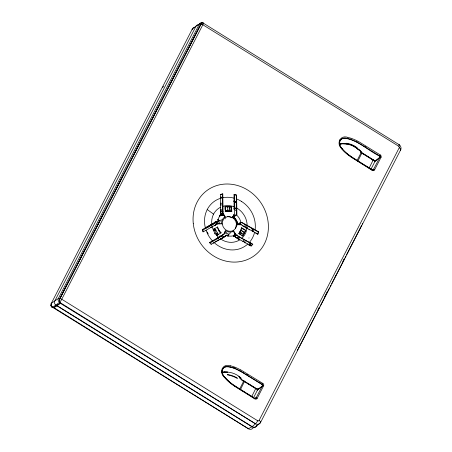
<?xml version="1.0" encoding="UTF-8"?>
<svg xmlns="http://www.w3.org/2000/svg" width="452" height="452" viewBox="0 0 452 452"><rect width="100%" height="100%" fill="white"/><g stroke="black" fill="none" stroke-linecap="round" stroke-linejoin="round"><path stroke-width="0.68" d="M216.971 221.271C211.124 224.554 215.598 223.678 217.734 221.299A12.588 11.357 55.2 0 1 221.31 214.344L220.847 213.57L220.508 207.236L220.57 194.394L222.791 193.914L223.068 213.095L225.209 216.689A8.407 7.582 55.2 0 0 221.57 223.763L221.31 223.972M236.888 214.242C234.3 215.344 231.045 219.361 236.509 214.977L236.888 214.242L236.611 195.072L234.322 194.394L234.029 194.597L234.091 209.547M232.757 217.073L234.605 213.581L234.322 194.394M222.791 193.914L222.503 194.111L222.412 206.468L222.734 212.412L220.74 213.796M236.611 195.072L236.323 195.27L236.255 208.027L236.565 214.508M222.576 237.718L222.214 238.379M234.159 218.565A12.679 11.436 55.2 0 0 233 217.412L233.351 216.74A13.39 12.08 55.2 0 1 238.108 224.74L237.938 224.853M258.521 231.78L257.713 234.266L258.521 231.78L241.696 222.299L240.859 222.265C234.916 225.565 239.656 224.661 241.622 222.299M255.787 398.591A0.661 0.525 10.1 0 1 255.872 398.415L256.137 397.771M373.318 169.828L373.555 169.302M219.536 222.678L220.118 221.418M362.487 223.525L362.272 224M350.396 156.658L372.307 170.415A1.808 1.633 55.2 0 0 374.589 169.867L381.019 157.369A1.808 1.633 55.2 0 0 380.262 154.94L360.131 142.51A61.331 55.319 55.2 0 0 355.6 140.097L352.645 138.837A29.815 26.894 55.2 0 0 348.147 137.498C340.203 134.334 335.842 143.764 341.848 148.861M372.013 170.195L372.205 170.008A0.904 0.819 55.2 0 0 373.346 169.732L379.934 157.126A0.904 0.819 55.2 0 0 379.556 155.906L359.453 143.499A60.376 54.466 55.2 0 0 354.989 141.12L352.102 139.883A28.922 26.092 55.2 0 0 347.741 138.583C340.237 135.583 336.7 144.403 342.435 148.911M230.305 365.894C222.152 362.911 218.728 372.86 224.712 377.691A29.815 26.894 55.2 0 0 228.074 381.228L230.582 383.352A61.331 55.319 55.2 0 0 234.808 386.37L234.837 386.398M230.317 367.069C222.825 363.979 219.339 372.832 225.017 377.386A28.922 26.092 55.2 0 0 228.277 380.816L230.735 382.895M361.47 225.633L361.679 225.209M235 386.505L254.888 398.89L255.052 398.348L254.753 398.506M379.454 155.499L379.301 156.047L380.262 154.934M372.307 170.415L372.459 169.867L363.335 164.505M361.261 226.051L356.888 234.639M162.788 87.439L163.415 86.219M51.291 304.947L51.031 305.45A2.865 2.209 -32.2 0 0 52.46 307.224L53.844 307.58L60.127 303.219L60.427 302.637M54.296 307.128L53.991 307.71L52.692 307.377L248.38 428.733A3.983 3.616 61.6 0 0 253.21 427.824M203.502 23.741L203.061 23.092A2.865 1.452 -77.1 0 0 201.564 23.029A2.859 1.446 -77.1 0 0 200.897 23.922L59.834 298.427A2.865 1.452 -77.1 0 0 59.579 302.286L60.127 303.219M59.398 299.636L201.547 23.046M57.155 305.072L56.856 305.654L55.873 305.043A2.865 2.588 55.2 0 1 54.686 301.207L196.049 26.143L199.422 23.984A2.87 2.627 57.4 0 1 203.061 23.092L202.852 23.227M256.527 425.829L256.979 425.586A3.983 3.593 55.2 0 1 251.979 426.79L248.38 428.733L53.991 307.71L56.941 305.823L57.24 305.241M258.629 424.196L257.177 425.451A3.983 3.593 55.2 0 1 252.176 426.648L57.138 305.688L57.438 305.106M57.619 304.755L57.799 304.405M60.698 302.603L60.336 303.303L57.138 305.688M223 234.814L220.327 236.673L224 234.204L225.757 230.78A8.407 7.582 55.2 0 0 233.825 231.113L235.967 234.701L241.792 238.317L252.798 244.182L250.996 246.052L252.798 244.182M237.509 238.26L238.583 236.164M237.673 238.294L238.633 236.43M245.758 230.283L242.605 236.068L245.758 230.283L241.684 227.757L241.402 227.955A13.396 12.08 55.2 0 1 241.148 229.006M239.554 389.2L243.73 381.081A0.684 0.463 -39.9 0 0 243.487 380.448A2.503 0.972 27.2 0 0 244.543 381.324L255.719 388.358A2.729 1.062 27.2 0 0 258.776 389.189M356.978 160.726L361.148 152.607A0.684 0.463 -39.9 0 0 360.905 151.974A2.503 0.972 27.1 0 0 361.962 152.849L373.143 159.884A2.729 1.062 27.2 0 0 376.279 160.686M240.323 389.833L244.56 381.307M357.741 161.358L361.984 152.832M251.578 396.816L255.888 388.302L247.357 383.064M369.001 168.342L373.279 159.805A2.492 0.966 27.2 0 0 376.194 160.505A0.684 0.616 55.2 0 0 375.341 160.714A1.808 0.706 27.2 0 1 373.177 160.217L361.916 153.239A1.819 0.706 27.1 0 1 361.148 152.607M253.425 397.941L257.922 389.189L262.03 386.33A0.684 0.627 71.3 0 0 262.296 385.895A0.915 0.35 29 0 1 262.352 385.709A0.904 0.819 55.2 0 0 261.974 384.494L242.803 372.634L236.938 369.493A34.493 31.115 55.2 0 0 231.916 367.589L230.028 367.154A24.555 22.148 55.2 0 0 229.543 367.064L228.215 366.877A10.882 9.82 55.2 0 0 225.119 366.984M370.843 169.466L375.341 160.714L379.736 157.302M255.962 398.144L256.25 397.585L254.979 398.466M262.03 386.33L262.318 385.776M373.38 169.669L373.668 169.11L372.166 170.155M254.888 398.89A1.808 1.633 55.2 0 0 257.171 398.342L263.595 385.844A1.808 1.633 55.2 0 0 262.838 383.415L240.797 369.911M252.176 426.648L255.493 423.79A2.87 0.537 -58.2 0 0 257.685 420.761A1.113 1 55.2 0 0 259.081 420.422L399.212 147.759A1.113 1 55.2 0 0 398.754 146.267A2.87 0.537 -58.2 0 0 398.98 144.6L203.168 23.052A2.848 1.441 -77.1 0 0 201.095 23.979M335.158 276.46L335.785 275.234M342.859 261.465L344.13 258.99M329.519 287.907L321.248 304.01M336.378 274.562L331.649 283.766M336.616 274.104L344.418 258.923M345.125 257.544L345.837 256.165M346.543 254.781L353.097 242.023M353.272 241.684L353.961 240.34M354.131 240.006L354.475 239.334M354.65 238.995L355.34 237.656M355.509 237.317L355.854 236.65M356.029 236.311L356.713 234.972M53.844 307.58L54.144 306.998M212.084 241.831L217.542 238.69L217.875 238.046M219.593 239.797L220.717 238.989M225.446 236.136L226.073 235.272A12.588 11.357 55.2 0 0 234 235.605L234.464 236.373L239.922 239.763L251.284 245.848M317.982 309.874L319.491 306.942M324.751 296.704L325.378 295.484M325.683 294.89L327.208 291.924M316.044 314.129L306.309 333.067M316.281 313.671L319.592 307.23M320.298 305.846L321.01 304.467M330.231 286.528L330.943 285.144M302.84 339.797L299.026 347.142M303.009 339.458L303.36 338.785M303.535 338.452L303.88 337.78M304.055 337.441L304.224 337.102M304.399 336.768L304.744 336.096M304.919 335.757L305.614 334.412M305.789 334.073L306.134 333.401M262.844 383.409L261.9 384.528L262.036 383.974A1.819 1.638 55.2 0 1 262.838 384.946M298.54 347.605L298.732 347.243M298.563 348.017L298.795 347.582M297.953 349.153L297.653 349.701M262.832 385.923L262.629 386.223M297.427 350.085L297.196 350.464M372.843 160.223L373.143 159.884M244.317 381.516L246.572 382.686M247.148 227.751L245.645 227.729M361.769 153.008L362.583 153.341M235.712 235.334L235.774 235.266A0.91 0.362 35.3 0 0 236.667 235.26M59.404 299.619L201.558 23.075M236.599 211.118A24.289 21.871 55.5 0 0 234.447 209.417L235.266 208.005M222.819 213.423A12.588 11.357 55.2 0 0 222.017 213.83A2.158 0.932 60.1 0 1 223.864 215.107A2.158 0.932 60.1 0 1 224.265 217.508L225.209 216.689M226.938 235.831A8.407 7.582 55.2 0 0 227.373 235.594L228.311 234.774A8.272 7.458 55.2 0 0 230.418 232.786M340.04 140.623L340.068 140.6A0.91 0.356 27.2 0 0 339.672 139.973L339.605 139.928M216.644 233.752L217.638 233.017A13.374 12.063 55.2 0 1 215.858 230.034L214.7 230.627L215.146 230.514M258.838 424.021L260.493 422.592L400.625 149.923A3.983 3.667 52.8 0 0 398.98 144.6M222.621 369.098L222.65 369.075A0.91 0.356 27.2 0 0 222.254 368.448L222.186 368.403M214.22 223.74L211.276 225.785L210.434 225.751L213.468 223.7L214.214 223.717A12.679 11.436 55.2 0 1 214.384 222.712M237.905 224.316L237.916 224.311A12.679 11.436 55.2 0 0 233.571 217.011L233.565 217.022M238.102 224.712L237.159 224.836M400.246 150.211L400.625 149.923A2.87 1.119 27.2 0 0 399.212 147.759M262.375 386.488L261.437 387.138M55.975 304.964L59.579 302.286A2.87 2.537 54.9 0 1 58.359 298.478L199.422 23.984A2.87 1.119 27.2 0 1 202.835 24.758L398.754 146.267M225.039 209.445L225.175 206.587L231.543 206.852L231.797 211.513L231.514 211.711L231.26 207.05L231.543 206.852M225.152 211.508L225.435 211.31A13.396 12.085 55.2 0 1 231.803 211.508M219.836 215.367L223.068 213.095M202.276 229.627C202.739 229.463 203.389 231.514 203.067 231.955M214.344 225.825L216.672 224.209M214.96 225.48L214.536 225.757M215.197 225.316L216.265 224.576M216.497 224.412L217.666 223.599L221.57 223.763M214.225 230.531L213.525 229.356L213.807 229.158L217.305 235.012L217.016 235.209L216.322 234.04M217.576 226.989L217.293 227.186A13.396 12.08 55.2 0 0 220.836 233.012L221.118 232.814A13.396 12.085 55.2 0 1 217.576 226.989L213.525 229.356M232.673 217.209L233.339 216.751M209.395 242.554C209.909 242.425 211.355 243.956 211.09 244.357M219.678 236.091A12.588 11.357 55.2 0 0 220.486 236.645L217.113 238.905A13.396 12.085 55.2 0 1 216.355 238.351M217.542 238.69L220.339 236.667A13.419 12.108 55.2 0 1 219.678 236.187M241.334 222.497L241.696 222.299M240.78 224.853L241.17 224.582L246.995 228.192L258.002 234.063M220.904 238.865L222.57 237.707M226.073 235.272L222.768 237.978L223.118 237.752M223.452 237.52L223.949 237.176M224.113 237.063L225.729 235.938M233.853 236.17L235.967 234.701M233.966 236.616L234.418 236.3M234.464 236.373L234.136 236.498M238.583 233.571L238.871 233.379A13.396 12.085 55.2 0 0 241.69 227.757M234.616 236.645L236.447 235.373A13.396 12.08 55.2 0 0 237.21 234.837M379.714 157.42A0.91 0.356 27.2 0 1 379.77 157.234L379.934 157.126A0.91 0.356 27.2 0 1 381.019 157.369M376.403 160.364L377.657 159.494M378.544 158.878L379.008 158.556M243.73 381.081A1.819 0.706 27.1 0 0 244.498 381.714L255.753 388.692A1.808 0.706 27.2 0 0 257.917 389.183A0.684 0.616 55.2 0 1 258.781 388.98L259.222 388.675M259.442 388.522L260.55 387.748M254.787 398.478A0.904 0.819 55.2 0 0 255.928 398.206L262.51 385.601A0.904 0.819 55.2 0 0 262.137 384.386L240.142 370.911M262.38 385.692L262.505 385.607A0.91 0.356 27.2 0 1 263.595 385.844M55.777 305.106L52.46 307.224A2.87 2.633 55.6 0 1 51.302 303.365L192.377 28.877L196.049 26.143A2.865 2.588 55.2 0 1 198.106 24.849M222.147 372.99L224.915 372.318A13.724 13.656 -36.6 0 1 225.441 372.318L227.695 372.437M255.804 388.302L255.821 388.291A2.492 0.966 27.2 0 0 258.77 388.98M373.222 159.827L362.668 153.284M225.056 231.215L224.853 231.339A2.158 0.401 -58.2 0 1 224.554 232.763A2.158 0.401 -58.2 0 1 222.949 234.933M225.35 231.034L225.757 230.78M236.181 225.079L236.125 225.113A8.272 7.458 55.2 0 1 235.435 228.678M237.012 224.576L241.17 224.582M237.345 224.706L237.362 224.7A12.679 11.436 55.2 0 0 236.707 222.644M209.847 243.136L212.316 241.667M202.53 230.322L205.541 228.537A19.046 17.182 55.2 0 1 205.462 227.514M207.101 227.638L210.796 225.559A13.396 12.085 55.2 0 1 210.943 224.559M212.468 226.627L217.666 223.599M217.016 235.209L221.118 232.814M202.434 230.232L202.259 229.639L203.423 228.944L216.892 221.265L217.734 221.299M205.321 228.701L209.474 226.305M211.869 226.972L212.553 226.548M218.203 237.577L224 234.204M225.695 236.006L211.056 244.379M211.536 224.384L216.683 221.469M205.75 228.418L206.061 228.237M339.678 144.448L342.192 143.849A12.605 12.588 88 0 1 342.616 143.832L346.921 144.211M210.762 227.605L212.214 226.746A18.978 17.119 55.2 0 0 218.542 237.345L209.355 242.583M206.265 227.367L211.429 224.446M203.321 231.78L211.83 226.966M213.271 243.091L220.576 238.955A18.978 17.119 55.2 0 0 239.922 239.763M215.423 225.39A8.407 7.582 55.2 0 1 218.757 221.169L219.836 220.587A8.272 7.458 55.2 0 1 222.028 219.825M235.667 234.944A12.588 11.357 55.2 0 1 234.916 235.435A2.158 0.932 60 0 0 234.599 233.091A2.158 0.932 60 0 0 232.74 231.701L233.825 231.113M222.164 372.521L224.847 371.939A14.21 14.165 71.2 0 1 225.39 371.911M220.282 194.592L222.503 194.111M343.175 138.431L342.249 138.662A5.096 4.599 55.2 0 0 339.87 140.73A5.153 4.644 55.2 0 0 339.554 144.374M341.367 143.595L340.706 143.702A5.825 5.334 3.7 0 0 340.215 143.843A3.22 2.921 0.8 0 0 339.667 144.03L342.119 143.47M228.243 233.605L225.441 233.413M224.74 372.002C229.814 371.849 235.08 373.329 239.159 376.459M342.452 143.51L345.74 143.634M225.921 371.923L227.65 372.036M224.893 206.784L231.26 207.05M220.277 210.926L222.825 211.033M220.31 211.135L223.096 211.253M222.474 213.949L222.87 213.937A13.374 12.063 55.2 0 1 223.113 213.915M225.35 218.745L225.701 218.774M344.695 143.521L342.554 143.453A13.057 12.938 32.9 0 0 342.119 143.487M344.791 143.533L345.407 143.595M345.452 143.668L345.853 143.646M345.803 143.708L346.859 143.787A20.063 16.317 -3.8 0 1 354.097 146.211M345.921 143.725L346.385 143.787M225.61 232.582L226.847 232.74M347.368 138.069L347.848 138.176M234.029 194.597L236.323 195.27M52.669 307.371L52.364 307.281A2.848 2.192 -32.2 0 1 51.302 304.671M350.667 138.973L351.238 139.171M356.718 141.629L357.249 141.911M258.233 231.983L241.413 222.497M248.82 229.526L249.504 229.887M255.662 233.17L257.03 233.899M252.51 244.379L236.447 235.373M248.871 244.922L250.289 245.673M244.634 242.656L245.34 243.035M354.063 146.245L356.634 147.906A20.735 13.566 10 0 1 357.679 148.68L358.244 149.228M354.176 146.73L355.515 147.544M242.995 372.188L243.413 372.442M255.493 423.79L60.336 303.303L59.822 302.428L255.493 423.79A3.983 3.559 49.3 0 0 260.493 422.592A2.87 1.119 27.2 0 0 259.081 420.428M364.498 146.222L365.595 146.9M359.792 162.302L362.747 164.138M241.973 225.446L242.611 225.847M242.933 226.045L243.894 226.638M244.21 226.842L244.532 227.04M245.17 227.435L245.492 227.633M245.815 227.831L246.131 228.034M246.453 228.232L246.769 228.429M241.656 228.113L245.476 230.48M240.707 229.802L244.752 232.661M239.922 231.921L243.854 234.656M239.583 232.085L241.78 233.571M238.871 233.379L242.888 235.871M239.334 234.04L239.837 234.351M241.6 235.447L242.102 235.758M235.351 237.3L235.82 237.588M236.057 237.735L237.232 238.464M237.464 238.611L237.933 238.899M259.081 382.138L260.262 382.872M246.634 374.425L247.12 374.725M247.357 374.872L247.843 375.171M245.798 392.907L240.927 389.884M246.775 393.511L249.51 395.206M250.385 395.754L251.267 396.302M252.148 396.845L253.905 397.935M257.685 420.761L61.766 299.252A2.87 1.119 27.2 0 0 58.353 298.478L51.308 303.371A2.87 1.119 27.2 0 0 51.313 304.343A2.876 2.215 -32.2 0 0 51.031 305.45L51.116 305.546M56.941 305.823L251.979 426.79M359.199 161.935L353.746 158.539M239.374 239.792L238.927 239.52M238.871 388.601L239.95 389.279M238.746 388.528L235.266 386.336M353.611 158.454L352.379 157.663M235.147 386.262L233.853 385.398M235.147 386.042L254.945 398.37A0.904 0.819 55.2 0 0 256.086 398.093A0.91 0.356 27.2 0 1 257.177 398.342M234.887 385.872L234.921 385.895A60.376 54.466 55.2 0 1 230.729 382.9M352.108 157.482L351.029 156.754M233.735 385.319L232.774 384.646M350.775 156.578L349.283 155.511M350.509 156.166L372.369 169.895A0.904 0.819 55.2 0 0 373.51 169.619A0.91 0.356 27.2 0 1 374.595 169.867M240.701 230.175L244.583 232.955M242.605 234.164L243.018 234.464M207.231 209.542L213.57 214.135M232.288 384.296L230.373 382.85M349.034 155.33L347.582 154.205A34.493 31.115 55.2 0 1 343.503 150.465M229.91 382.477L224.559 377.132M357.408 148.646L359.408 150.499M240.255 377.211L240.763 377.652M240.136 377.239L240.859 377.742M240.413 377.748L241.029 378.29M358.408 149.776L357.786 149.233A21.436 13.871 10.6 0 0 356.741 148.442M343.514 150.454L342.407 149.188M203.157 23.041L203.168 23.052A2.876 0.537 -58.2 0 1 202.841 24.758L61.766 299.252A2.87 0.537 -58.2 0 1 59.698 302.185L59.817 302.411M341.865 148.51L341.034 147.352M203.298 23.221L203.654 23.753M217.683 219.378L218.757 221.169M227.373 235.594L227.774 236.272M222.367 373.499L222.169 372.906M202.925 231.69L202.722 231.108M220.045 214.943L220.113 215.146A12.588 11.357 55.2 0 1 222.627 214.141M227.548 206.779L228.079 211.412M227.599 209.824L227.718 210.813M229.769 206.971L230.283 211.383M229.424 206.728L229.966 211.361M225.175 206.587L225.384 211.429M220.35 209.762L220.519 212.965M59.698 302.185A2.848 1.441 -77.1 0 1 60.02 298.478M192.337 29.764A2.87 1.119 27.2 0 1 192.377 28.877A2.87 2.548 53.3 0 1 194.174 27.617M248.38 428.733A2.87 0.537 -58.2 0 1 248.114 428.219M214.05 230.26A0.91 0.441 68.7 0 1 214.141 230.277M52.364 307.281A2.87 0.537 -58.2 0 1 52.217 306.637M220.373 197.925A31.866 28.747 55.2 0 1 222.192 198.032M234.091 201.654A31.866 28.747 55.2 0 1 235.916 202.711M252.08 228.356A31.866 28.747 55.2 0 1 252.261 231.497M250.165 242.905A31.866 28.747 55.2 0 1 249.063 245.317M220.548 197.778A31.917 28.792 55.2 0 1 222.367 197.886M233.661 201.18A31.917 28.792 55.2 0 1 236.108 202.558M252.318 228.232A31.917 28.792 55.2 0 1 252.504 231.379M250.402 242.82A31.917 28.792 55.2 0 1 249.306 245.238M220.774 209.801A19.046 17.182 55.2 0 1 222.237 209.801M225.175 210.174A19.046 17.182 55.2 0 1 228.057 211.039M233.927 214.615A19.046 17.182 55.2 0 1 234.995 215.615M239.735 222.966A19.046 17.182 55.2 0 1 240.204 224.345M240.882 232.52A19.046 17.182 55.2 0 1 240.385 234.944M239.56 237.238A19.046 17.182 55.2 0 1 238.424 239.368M220.299 215.389A13.396 12.085 55.2 0 1 222.418 215.265M234.916 234.108A13.396 12.085 55.2 0 1 234.481 235.074M227.124 234.803A7.605 6.859 55.2 0 1 226.52 235.147M222.316 235.684A7.605 6.859 55.2 0 1 220.966 235.289M217.734 222.943A7.605 6.859 55.2 0 1 218.231 222.491M225 236.481A8.407 7.582 55.2 0 1 220.74 236M225.644 210.615A18.978 17.119 55.2 0 1 226.362 210.818M228.271 236.249A2.158 0.932 60 0 1 228.311 234.774M218.389 237.52A2.158 0.401 -58.2 0 0 218.593 237.961A12.588 11.357 55.2 0 1 217.785 237.402M219.299 216.112A12.588 11.357 55.2 0 1 223.808 215.553M234.718 233.825A12.588 11.357 55.2 0 1 233.272 236.13L234 235.605A13.396 12.085 55.2 0 0 234.933 233.43M219.836 220.587A2.158 0.932 60.1 0 1 218.09 219.378M217.508 234.079A12.588 11.357 55.2 0 0 218.186 234.803A13.419 12.108 55.2 0 1 216.87 233.345M214.977 229.842A12.588 11.357 55.2 0 1 214.666 228.91M220.356 215.135A12.588 11.357 55.2 0 1 222.943 214.35M235.164 234.82A12.588 11.357 55.2 0 1 233.91 236.102M219.768 237.063A13.419 12.108 55.2 0 1 219.107 236.582M217.598 235.249A13.419 12.108 55.2 0 1 216.299 233.746M214.378 230.317A13.419 12.108 55.2 0 1 213.875 228.819M235.955 235.164A13.419 12.108 55.2 0 1 235.243 235.984M219.751 215.638A13.396 12.085 55.2 0 1 222.537 215.491M244.82 224.446A24.289 21.871 55.5 0 1 245.413 227.452M243.967 239.402A24.289 21.871 55.5 0 1 242.888 241.656M234.464 209.383A0.91 0.746 48.2 0 1 234.096 208.214A0.91 0.751 49 0 1 235.209 208.05A26.103 23.538 55.1 0 1 236.498 209.044M220.412 203.219A26.103 23.538 55.1 0 1 222.723 203.332M246.673 225.633A26.103 23.538 55.1 0 1 247.024 227.797M247.058 227.808A0.91 0.751 63.8 0 1 246.967 228.339M245.453 240.283A26.103 23.538 55.4 0 1 244.408 242.504M220.26 204.886A24.306 21.916 55.1 0 1 222.627 204.965M220.587 197.157A32.561 29.369 55.2 0 1 222.763 197.304M234.402 200.897A32.561 29.369 55.2 0 1 236.379 202.033M252.996 229.034A32.561 29.369 55.2 0 1 253.109 231.848M250.753 243.622A32.561 29.369 55.2 0 1 249.843 245.572M220.305 197.275A32.561 29.369 55.2 0 1 222.779 197.445M233.916 200.852A32.561 29.369 55.2 0 1 236.204 202.151M252.764 228.571A32.561 29.369 55.2 0 1 252.922 231.141M250.888 242.973A32.561 29.369 55.2 0 1 249.668 245.69M217.598 233.051A0.91 0.328 51.9 0 1 217.943 233.848A0.91 0.328 51.9 0 1 217.485 233.853M217.209 233.599A0.91 0.328 51.9 0 1 217.056 233.424M350.447 156.561A38.273 34.521 55.2 0 1 341.74 148.957M211.773 224.215A18.978 17.119 55.2 0 1 220.508 207.236M236.543 207.909A18.978 17.119 55.2 0 1 247.159 225.689M246.995 228.192A18.978 17.119 55.2 0 1 241.792 238.317M226.186 211.304A13.396 12.08 55.2 0 1 229.379 211.265M240.368 230.989A13.396 12.08 55.2 0 1 239.255 232.774M222.7 206.344A18.978 17.119 55.2 0 1 234.232 206.824M230.328 365.747A38.273 34.521 55.2 0 1 240.752 370.007M254.612 232.255A27.25 24.577 55.2 0 1 249.408 242.374M247.82 244.007A27.176 24.515 55.2 0 1 218.474 245.871A27.38 24.696 55.2 0 1 214.146 242.594M212.378 240.826A27.176 24.515 55.2 0 1 206.055 230.237M205.349 227.836A27.176 24.515 55.2 0 1 220.536 198.304M222.768 197.733A27.176 24.515 55.2 0 1 234.289 198.213M241.368 201.338A27.176 24.515 55.2 0 1 255.064 229.921M236.588 198.976A27.38 24.696 55.2 0 1 241.357 201.349M232.842 217.005A8.407 7.582 55.2 0 1 237.266 224.418M233.712 214.875A2.158 0.401 -58.2 0 1 232.588 216.898M216.615 224.328A2.158 0.525 -3.1 0 1 217.214 224.09M217.915 223.955A2.158 0.525 -3.1 0 1 220.226 223.972M219.971 232.368A12.588 11.357 55.2 0 1 218.779 230.786M224.265 217.508A8.272 7.458 55.2 0 1 224.785 217.254M227.045 216.677A8.272 7.458 55.2 0 1 231.723 217.796M233.684 231.017A8.272 7.458 55.2 0 1 232.74 231.701M237.108 224.808A2.158 0.525 -3.1 0 1 239.995 224.876M236.509 214.977A12.588 11.357 55.2 0 1 240.859 222.265M235.136 235.091A12.588 11.357 55.2 0 1 233.774 236.26M214.949 229.921A13.419 12.108 55.2 0 1 214.446 228.424M236.063 235.322A13.419 12.108 55.2 0 1 234.741 236.577M215.084 234.057A19.046 17.182 55.2 0 1 214.502 233.187M214.779 223.344A12.679 11.436 55.2 0 1 215.067 221.819M215.101 229.87A0.915 0.379 73.1 0 1 215.372 229.379A0.915 0.379 73.1 0 1 215.875 230.023M249.035 237.882A24.306 21.933 55.1 0 1 248.916 238.068M208.219 233.983A26.103 23.527 55.2 0 1 207.282 231.972M379.748 155.714A1.819 1.638 55.2 0 1 380.358 156.827M373.29 169.918A0.915 0.356 25.4 0 1 373.346 169.732M379.77 157.234A0.904 0.819 55.2 0 0 379.392 156.019C368.566 150.759 359.267 141.256 347.136 138.617A14.498 13.08 55.2 0 0 343.164 138.357M350.554 156.081A37.821 34.12 55.2 0 1 342.345 148.996M342.192 148.917A24.555 22.148 55.2 0 1 341.972 148.646M340.927 147.16A10.882 9.82 55.2 0 1 339.667 144.776M379.714 157.42A0.684 0.638 65.9 0 1 379.414 157.81M373.273 170.127A0.661 0.435 36.2 0 1 373.284 169.935M255.872 398.393A0.91 0.356 27.2 0 1 255.928 398.206M232.616 367.233A35.409 31.939 55.2 0 1 235.492 368.301M230.339 366.939A37.821 34.12 55.2 0 1 240.097 371.002M225.13 367.024A5.153 4.644 55.2 0 0 222.44 369.199A5.096 4.599 55.2 0 0 222.051 372.51M224.593 377.098A14.498 13.08 55.2 0 1 222.305 373.527M358.69 149.2A22.233 9.272 25.3 0 1 361.329 152.019M341.384 143.747A11.662 11.317 14.1 0 1 342.458 143.674M346.531 143.233A20.097 15.837 -2.5 0 1 357.809 148.369M359.758 150.51A22.233 9.034 25.9 0 1 361.063 151.991M361.882 152.906A2.729 1.062 27.2 0 1 360.73 151.951A0.684 0.463 -39.9 0 0 360.453 151.985M375.375 161.692A3.413 1.328 27.2 0 1 374.454 161.471M358.922 149.748A23.12 9.667 25.3 0 1 361.634 152.657M346.95 144.126A20.131 16.232 -2.5 0 1 354.244 146.657M355.667 147.437A21.154 14.283 8.4 0 1 356.927 148.329M239.882 377.799A22.272 8.486 27.6 0 1 242.492 380.347M238.967 376.578A20.741 13.148 11.7 0 1 239.961 377.352M227.237 374.454A20.769 13.972 8.6 0 1 237.317 378.013M244.459 381.381A2.729 1.062 27.2 0 1 243.312 380.426A0.684 0.463 -39.9 0 0 243.097 380.443M239.763 377.821A22.024 8.418 27.5 0 1 242.328 380.324M238.95 376.578A20.555 13.114 11.3 0 1 239.927 377.341M224.006 372.007A11.362 11.198 23.3 0 1 224.74 371.939M222.689 372.228A6.503 6.136 7.7 0 1 223.836 371.979M222.107 372.544A4.164 3.785 2.9 0 1 222.717 372.307M257.634 390.104A3.413 1.328 27.2 0 1 256.996 389.935M240.035 378.347A23.125 8.82 27.6 0 1 242.718 380.974M239.215 377.036A21.504 13.667 11.5 0 1 240.227 377.832M227.277 374.838A20.854 13.814 9.4 0 1 237.413 378.51M193.247 223.299A40.29 36.346 55.2 0 0 252.815 256.742A40.29 36.346 55.2 0 0 246.114 189.105A40.29 36.346 55.2 0 0 193.247 223.299M222.344 224.006A7.605 6.859 55.2 0 0 233.582 230.317A7.605 6.859 55.2 0 0 232.317 217.553A7.605 6.859 55.2 0 0 222.344 224.006"/></g></svg>
